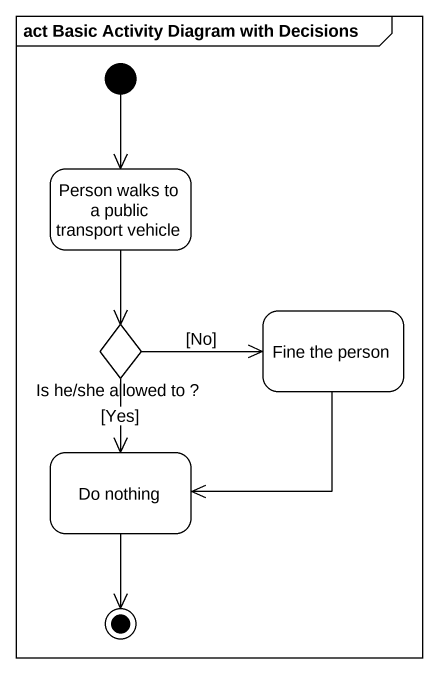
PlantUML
@startuml
mainframe act Basic Activity Diagram with Decisions
hide empty description
state "Person walks to a public transport vehicle" as Person_walks_to_a_public
state "Is he/she allowed to ?" as Is_he_she_allowed_to <<choice>>
state "Fine the person" as Fine_the_person
state "Do nothing" as Do_nothing
[*] --> Person_walks_to_a_public
Person_walks_to_a_public --> Is_he_she_allowed_to
Is_he_she_allowed_to -right-> Fine_the_person : [No]
Is_he_she_allowed_to --> Do_nothing : [Yes]
Fine_the_person --> Do_nothing
Do_nothing --> [*]
@enduml
